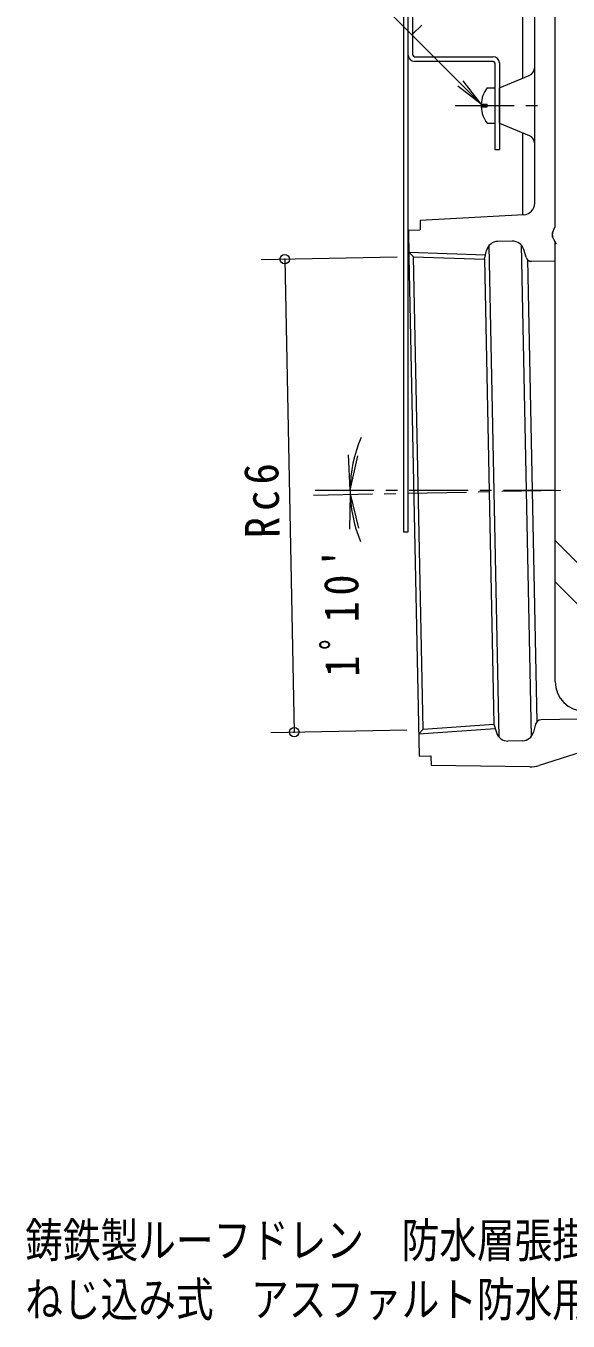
# Model space of a CAD drawing. Units: millimetres at full size, sheet at 1:4; details may follow other scales. Extents: x -484 to 530, y -549 to 519.
# Drawn here: x -345.5 to -161.2, y -549.5 to -108.9 of the extents above; entities that cross this region are included whole.
import ezdxf
from ezdxf.enums import TextEntityAlignment as Align

# ---------------------------------------------------------------- set-up
doc = ezdxf.new("R2010")
doc.units = ezdxf.units.MM
doc.header["$LTSCALE"] = 4
doc.header["$PDMODE"] = 32
doc.header["$PDSIZE"] = 3.2
doc.linetypes.add('CHAIN1', pattern=[8, 5, -1, 1, -1])
for name, color, linetype, lineweight in [('0-0_通り芯', 4, 'Continuous', 9), ('0-4_その他', 7, 'Continuous', 9), ('0-5_寸法', 7, 'Continuous', 9), ('0-8', 2, 'Continuous', 9), ('0-A', 2, 'Continuous', 9), ('0-F', 7, 'CHAIN1', 9)]:
    doc.layers.add(name, color=color, linetype=linetype, lineweight=lineweight)
doc.layers.add('F-4_F-4ﾚｲﾔ', color=2, linetype='Continuous')
doc.styles.add('ＭＳ ゴシック', font='')
doc.styles.get('ＭＳ ゴシック').set_extended_font_data('MS Gothic')

msp = doc.modelspace()

# ---------------------------------------------------------------- linework, layer by layer
at = {"layer": '0-0_通り芯'}
for p, q in [((-176.517, -126.695), (-176.517, -76.028)), ((-165.517, -176.69), (-165.517, -78.028)), ((-172.517, -169.199), (-172.517, -88.288)), ((-184.517, -130.028), (-174.363, -125.798)), ((-184.517, -142.028), (-184.517, -130.028)), ((-184.517, -142.028), (-174.363, -146.259)), ((-176.517, -173.193), (-176.517, -145.362)), ((-176.302, -173.193), (-211.52, -175.091)), ((-166.517, -179.278), (-165.517, -177.134)), ((-166.517, -180.778), (-166.517, -179.278)), ((-188.108, -183.749), (-184.705, -350.835)), ((-180.156, -182.147), (-185.065, -182.247)), ((-177.112, -183.459), (-173.706, -350.677)), ((-175.441, -187.601), (-176.252, -184.969)), ((-166.517, -180.778), (-165.207, -183.046)), ((-165.517, -331.995), (-165.517, -183.046)), ((-189.587, -188.23), (-188.868, -185.294)), ((-189.587, -188.23), (-186.363, -346.428)), ((-175.011, -188.356), (-171.807, -345.701)), ((-173.489, -189.012), (-165.517, -188.85)), ((-165.517, -283.945), (-152.034, -297.428)), ((-165.517, -298.087), (-121.609, -341.995)), ((-24.568, -342.017), (-170.314, -344.985)), ((-186.363, -346.428), (-185.528, -349.322)), ((-172.207, -346.475), (-172.908, -349.133)), ((-176.694, -352.112), (-181.603, -352.212)), ((-143.905, -351.865), (-170.95, -360.526)), ((-174.162, -361.002), (-207.745, -360.457))]:
    msp.add_line(p, q, dxfattribs=at)
at = {"layer": '0-0_通り芯', "linetype": 'CHAIN1'}
for p, q in [((-199.517, -136.028), (-169.65, -136.028)), ((-247.714, -268.546), (-162.485, -266.81))]:
    msp.add_line(p, q, dxfattribs=at)
at = {"layer": '0-0_通り芯', "color": 6}
for p, q in [((-211.52, -175.091), (-211.455, -178.283)), ((-215.454, -178.365), (-211.455, -178.283)), ((-215.454, -178.365), (-215.27, -187.427)), ((-215.3, -185.948), (-189.228, -186.763)), ((-215.3, -185.948), (-213.768, -187.474)), ((-215.27, -187.427), (-211.809, -357.328)), ((-210.496, -348.168), (-213.768, -187.473)), ((-213.768, -187.474), (-189.587, -188.23)), ((-211.964, -349.755), (-185.947, -347.879)), ((-210.496, -348.168), (-186.363, -346.428)), ((-210.496, -348.168), (-211.964, -349.755)), ((-211.809, -357.328), (-207.81, -357.246)), ((-207.81, -357.246), (-207.745, -360.457))]:
    msp.add_line(p, q, dxfattribs=at)
at = {"layer": '0-0_通り芯'}
for centre, radius, start, end in [((-175.517, -123.028), 3, 292.61953, 0), ((-175.517, -149.028), 3, 0, 67.38047), ((-176.517, -169.199), 4, 273.08418, 0), ((-164.517, -179.722), 2, 155.004, 180), ((-164.517, -180.243), 2, 180, 209.99432), ((-167.517, -176.69), 2, 335.004, 0), ((-184.983, -186.246), 4, 91.16681, 166.23539), ((-180.075, -186.146), 4, 17.11221, 91.16681), ((-167.517, -183.046), 2, 360, 29.99432), ((-173.53, -187.013), 2, 197.11221, 271.16681), ((-155.517, -331.995), 10, 180, 270), ((-170.273, -346.985), 2, 91.16681, 165.22141), ((-181.684, -348.212), 4, 196.09823, 271.16681), ((-176.776, -348.112), 4, 271.16681, 345.22141), ((-174, -351.003), 10, 269.07043, 287.75797)]:
    msp.add_arc(centre, radius, start, end, dxfattribs=at)
at = {"layer": '0-4_その他'}
for p, q in [((-265.539, -188.452), (-219.269, -187.508)), ((-257.54, -188.289), (-254.261, -349.138)), ((-235.267, -266.878), (-235.79, -254.89)), ((-235.267, -266.878), (-232.67, -255.163)), ((-235.25, -268.135), (-235.529, -280.132)), ((-235.25, -268.135), (-232.415, -279.795)), ((-262.26, -349.301), (-215.993, -348.358))]:
    msp.add_line(p, q, dxfattribs=at)
msp.add_arc((-190.183, -266.871), 45.084, 156.63402, 202.7846, dxfattribs=at)
for p in [(-257.54, -188.289), (-254.261, -349.138)]:
    msp.add_point(p, dxfattribs=at)
at = {"layer": '0-5_寸法'}
for q in [(-238.046, -88.209), (-196.793, -127.616), (-198.639, -129.462)]:
    msp.add_line((-190.706, -135.549), q, dxfattribs=at)
at = {"layer": '0-8'}
for p, q in [((-217.117, 78.972), (-217.117, -281.028)), ((-215.517, -281.028), (-215.517, 78.972)), ((-213.917, -118.929), (-213.917, -91.029)), ((-210.917, -108.691), (-213.917, -111.691)), ((-213.417, -119.429), (-186.617, -119.429)), ((-186.617, -121.029), (-213.417, -121.029)), ((-186.117, -121.529), (-186.117, -151.029)), ((-184.517, -121.529), (-184.517, -151.029)), ((-186.117, -151.029), (-184.517, -151.029)), ((-217.117, -281.028), (-215.517, -281.028))]:
    msp.add_line(p, q, dxfattribs=at)
for centre, radius, start, end in [((-213.417, -118.929), 2.1, 180, 270), ((-213.417, -118.929), 0.5, 180, 270), ((-186.617, -121.529), 2.1, 0, 90), ((-186.617, -121.529), 0.5, 0, 90)]:
    msp.add_arc(centre, radius, start, end, dxfattribs=at)
at = {"layer": '0-A'}
for p, q in [((-188.717, -130.028), (-186.117, -130.028)), ((-190.706, -135.549), (-188.717, -135.549)), ((-190.706, -136.508), (-188.717, -136.508)), ((-188.717, -136.508), (-188.717, -135.549)), ((-188.717, -142.028), (-186.117, -142.028))]:
    msp.add_line(p, q, dxfattribs=at)
for start, end in [(143.13013, 177.25438), (182.74562, 216.86987)]:
    msp.add_arc((-180.717, -136.029), 10, start, end, dxfattribs=at)
at = {"layer": '0-F'}
msp.add_line((-247.174, -266.871), (-165.517, -266.871), dxfattribs=at)

# ---------------------------------------------------------------- texts
at = {"layer": '0-4_その他', "color": 2, "char_height": 11.73, "attachment_point": 7, "style": 'ＭＳ ゴシック'}
for s, insert, rotation in [('\\T1.27;\\W0.9;Rc6', (-259.021, -283.043), 91.167), ("\\T1.28;\\W0.9;1ﾟ10'", (-231.989, -330.275), 90.583)]:
    msp.add_mtext(s, dxfattribs=dict(at, insert=insert, rotation=rotation))
at = {"layer": 'F-4_F-4ﾚｲﾔ', "style": 'ＭＳ ゴシック', "width": 0.8}
for s, p in [('鋳鉄製ルーフドレン\u3000防水層張掛け幅100mm\u3000よこ引き用\u3000鋼製下地断熱屋根工法用', (-345.753, -531.38)), ('ねじ込み式\u3000アスファルト防水用（キャント付入隅用）\u3000\u3000ＷＨＸＡ－６－１５０－５０', (-345.735, -551.483))]:
    msp.add_text(s, height=11.73, dxfattribs=at).set_placement(p, align=Align.BOTTOM_LEFT)

doc.saveas('drawing.dxf')
